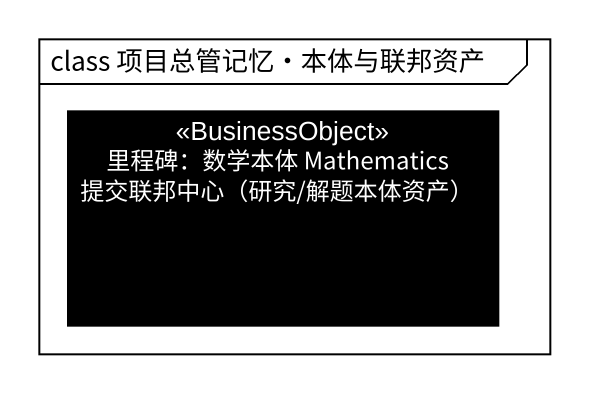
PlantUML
@startuml
mainframe class 项目总管记忆·本体与联邦资产
hide circle
hide empty members
class "里程碑：数学本体 Mathematics 提交联邦中心（研究/解题本体资产）" as 里程碑_数学本体_Mathematics_提交联邦中心 <<BusinessObject>> #000000
@enduml
